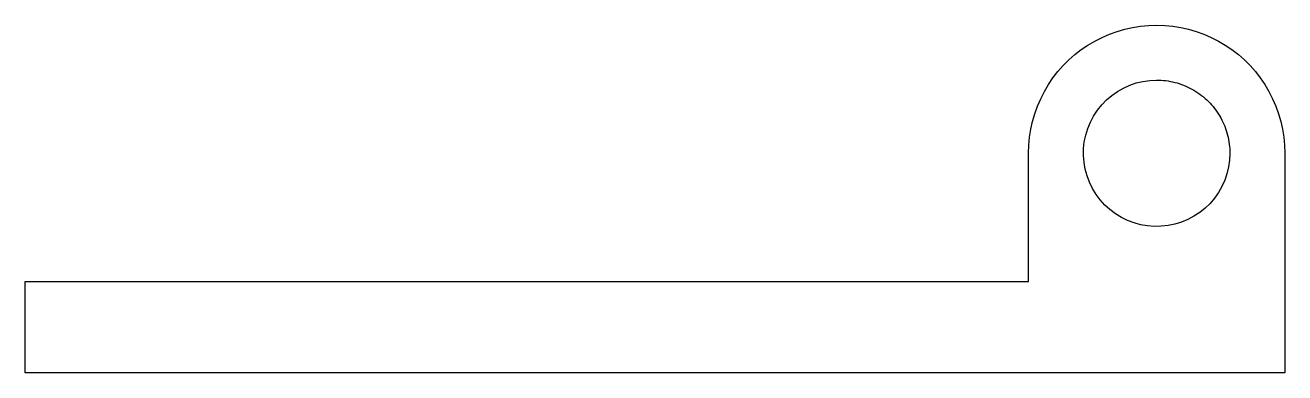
# Model space of a CAD drawing. Header units: metres. Extents: x -46.9 to 21.9, y 0 to 19.
import ezdxf

# ---------------------------------------------------------------- set-up
doc = ezdxf.new("R2010")
doc.units = ezdxf.units.M

msp = doc.modelspace()

# ---------------------------------------------------------------- linework, layer by layer
for points in [[(7.9, 12), (7.914, 12.44), (7.955, 12.877), (8.024, 13.312), (8.12, 13.741), (8.243, 14.163), (8.392, 14.577), (8.566, 14.98), (8.766, 15.372), (8.99, 15.751), (9.237, 16.114), (9.506, 16.462), (9.797, 16.792), (10.108, 17.103), (10.438, 17.394), (10.786, 17.663), (11.149, 17.91), (11.528, 18.134), (11.92, 18.334), (12.323, 18.508), (12.737, 18.657), (13.159, 18.78), (13.588, 18.876), (14.023, 18.945), (14.46, 18.986), (14.9, 19), (15.34, 18.986), (15.777, 18.945), (16.212, 18.876), (16.641, 18.78), (17.063, 18.657), (17.477, 18.508), (17.88, 18.334), (18.272, 18.134), (18.651, 17.91), (19.014, 17.663), (19.362, 17.394), (19.692, 17.103), (20.003, 16.792), (20.294, 16.462), (20.563, 16.114), (20.81, 15.751), (21.034, 15.372), (21.234, 14.98), (21.408, 14.577), (21.557, 14.163), (21.68, 13.741), (21.776, 13.312), (21.845, 12.877), (21.886, 12.44), (21.9, 12)], [(18.9, 12), (18.882, 11.624), (18.829, 11.25), (18.741, 10.884), (18.619, 10.528), (18.464, 10.184), (18.277, 9.857), (18.061, 9.548), (17.816, 9.262), (17.545, 9), (17.251, 8.764), (16.936, 8.557), (16.603, 8.381), (16.255, 8.236), (15.895, 8.126), (15.526, 8.049), (15.151, 8.008), (14.774, 8.002), (14.399, 8.032), (14.027, 8.096), (13.664, 8.196), (13.311, 8.329), (12.973, 8.495), (12.652, 8.692), (12.35, 8.918), (12.072, 9.172), (11.818, 9.45), (11.592, 9.752), (11.395, 10.073), (11.229, 10.411), (11.096, 10.764), (10.996, 11.127), (10.932, 11.499), (10.902, 11.874), (10.908, 12.251), (10.949, 12.626), (11.026, 12.995), (11.136, 13.355), (11.281, 13.703), (11.457, 14.036), (11.664, 14.351), (11.9, 14.645), (12.162, 14.916), (12.448, 15.161), (12.757, 15.377), (13.084, 15.564), (13.428, 15.719), (13.784, 15.841), (14.15, 15.929), (14.524, 15.982), (14.9, 16)], [(14.9, 16), (15.026, 15.998), (15.151, 15.992), (15.276, 15.982), (15.401, 15.968), (15.526, 15.951), (15.65, 15.929), (15.773, 15.904), (15.895, 15.874), (16.016, 15.841), (16.136, 15.804), (16.255, 15.764), (16.372, 15.719), (16.489, 15.671), (16.603, 15.619), (16.716, 15.564), (16.827, 15.505), (16.936, 15.443), (17.043, 15.377), (17.148, 15.308), (17.251, 15.236), (17.352, 15.161), (17.45, 15.082), (17.545, 15), (17.638, 14.916), (17.728, 14.828), (17.816, 14.738), (17.9, 14.645), (17.982, 14.55), (18.061, 14.452), (18.136, 14.351), (18.208, 14.248), (18.277, 14.143), (18.343, 14.036), (18.405, 13.927), (18.464, 13.816), (18.519, 13.703), (18.571, 13.589), (18.619, 13.472), (18.664, 13.355), (18.704, 13.236), (18.741, 13.116), (18.774, 12.995), (18.804, 12.873), (18.829, 12.75), (18.851, 12.626), (18.868, 12.501), (18.882, 12.376), (18.892, 12.251), (18.898, 12.126), (18.9, 12)], [(7.9, 5), (7.9, 5.14), (7.9, 5.28), (7.9, 5.42), (7.9, 5.56), (7.9, 5.7), (7.9, 5.84), (7.9, 5.98), (7.9, 6.12), (7.9, 6.26), (7.9, 6.4), (7.9, 6.54), (7.9, 6.68), (7.9, 6.82), (7.9, 6.96), (7.9, 7.1), (7.9, 7.24), (7.9, 7.38), (7.9, 7.52), (7.9, 7.66), (7.9, 7.8), (7.9, 7.94), (7.9, 8.08), (7.9, 8.22), (7.9, 8.36), (7.9, 8.5), (7.9, 8.64), (7.9, 8.78), (7.9, 8.92), (7.9, 9.06), (7.9, 9.2), (7.9, 9.34), (7.9, 9.48), (7.9, 9.62), (7.9, 9.76), (7.9, 9.9), (7.9, 10.04), (7.9, 10.18), (7.9, 10.32), (7.9, 10.46), (7.9, 10.6), (7.9, 10.74), (7.9, 10.88), (7.9, 11.02), (7.9, 11.16), (7.9, 11.3), (7.9, 11.44), (7.9, 11.58), (7.9, 11.72), (7.9, 11.86), (7.9, 12)], [(7.9, 5), (7.9, 5.14), (7.9, 5.28), (7.9, 5.42), (7.9, 5.56), (7.9, 5.7), (7.9, 5.84), (7.9, 5.98), (7.9, 6.12), (7.9, 6.26), (7.9, 6.4), (7.9, 6.54), (7.9, 6.68), (7.9, 6.82), (7.9, 6.96), (7.9, 7.1), (7.9, 7.24), (7.9, 7.38), (7.9, 7.52), (7.9, 7.66), (7.9, 7.8), (7.9, 7.94), (7.9, 8.08), (7.9, 8.22), (7.9, 8.36), (7.9, 8.5), (7.9, 8.64), (7.9, 8.78), (7.9, 8.92), (7.9, 9.06), (7.9, 9.2), (7.9, 9.34), (7.9, 9.48), (7.9, 9.62), (7.9, 9.76), (7.9, 9.9), (7.9, 10.04), (7.9, 10.18), (7.9, 10.32), (7.9, 10.46), (7.9, 10.6), (7.9, 10.74), (7.9, 10.88), (7.9, 11.02), (7.9, 11.16), (7.9, 11.3), (7.9, 11.44), (7.9, 11.58), (7.9, 11.72), (7.9, 11.86), (7.9, 12)], [(21.9, 12), (21.9, 11.76), (21.9, 11.52), (21.9, 11.28), (21.9, 11.04), (21.9, 10.8), (21.9, 10.56), (21.9, 10.32), (21.9, 10.08), (21.9, 9.84), (21.9, 9.6), (21.9, 9.36), (21.9, 9.12), (21.9, 8.88), (21.9, 8.64), (21.9, 8.4), (21.9, 8.16), (21.9, 7.92), (21.9, 7.68), (21.9, 7.44), (21.9, 7.2), (21.9, 6.96), (21.9, 6.72), (21.9, 6.48), (21.9, 6.24), (21.9, 6), (21.9, 5.76), (21.9, 5.52), (21.9, 5.28), (21.9, 5.04), (21.9, 4.8), (21.9, 4.56), (21.9, 4.32), (21.9, 4.08), (21.9, 3.84), (21.9, 3.6), (21.9, 3.36), (21.9, 3.12), (21.9, 2.88), (21.9, 2.64), (21.9, 2.4), (21.9, 2.16), (21.9, 1.92), (21.9, 1.68), (21.9, 1.44), (21.9, 1.2), (21.9, 0.96), (21.9, 0.72), (21.9, 0.48), (21.9, 0.24), (21.9, 0)], [(-46.9, 0), (-46.9, 0.1), (-46.9, 0.2), (-46.9, 0.3), (-46.9, 0.4), (-46.9, 0.5), (-46.9, 0.6), (-46.9, 0.7), (-46.9, 0.8), (-46.9, 0.9), (-46.9, 1), (-46.9, 1.1), (-46.9, 1.2), (-46.9, 1.3), (-46.9, 1.4), (-46.9, 1.5), (-46.9, 1.6), (-46.9, 1.7), (-46.9, 1.8), (-46.9, 1.9), (-46.9, 2), (-46.9, 2.1), (-46.9, 2.2), (-46.9, 2.3), (-46.9, 2.4), (-46.9, 2.5), (-46.9, 2.6), (-46.9, 2.7), (-46.9, 2.8), (-46.9, 2.9), (-46.9, 3), (-46.9, 3.1), (-46.9, 3.2), (-46.9, 3.3), (-46.9, 3.4), (-46.9, 3.5), (-46.9, 3.6), (-46.9, 3.7), (-46.9, 3.8), (-46.9, 3.9), (-46.9, 4), (-46.9, 4.1), (-46.9, 4.2), (-46.9, 4.3), (-46.9, 4.4), (-46.9, 4.5), (-46.9, 4.6), (-46.9, 4.7), (-46.9, 4.8), (-46.9, 4.9), (-46.9, 5)], [(-46.9, 5), (-45.804, 5), (-44.708, 5), (-43.612, 5), (-42.516, 5), (-41.42, 5), (-40.324, 5), (-39.228, 5), (-38.132, 5), (-37.036, 5), (-35.94, 5), (-34.844, 5), (-33.748, 5), (-32.652, 5), (-31.556, 5), (-30.46, 5), (-29.364, 5), (-28.268, 5), (-27.172, 5), (-26.076, 5), (-24.98, 5), (-23.884, 5), (-22.788, 5), (-21.692, 5), (-20.596, 5), (-19.5, 5), (-18.404, 5), (-17.308, 5), (-16.212, 5), (-15.116, 5), (-14.02, 5), (-12.924, 5), (-11.828, 5), (-10.732, 5), (-9.636, 5), (-8.54, 5), (-7.444, 5), (-6.348, 5), (-5.252, 5), (-4.156, 5), (-3.06, 5), (-1.964, 5), (-0.868, 5), (0.228, 5), (1.324, 5), (2.42, 5), (3.516, 5), (4.612, 5), (5.708, 5), (6.804, 5), (7.9, 5)], [(-20, 5), (-19.442, 5), (-18.884, 5), (-18.326, 5), (-17.768, 5), (-17.21, 5), (-16.652, 5), (-16.094, 5), (-15.536, 5), (-14.978, 5), (-14.42, 5), (-13.862, 5), (-13.304, 5), (-12.746, 5), (-12.188, 5), (-11.63, 5), (-11.072, 5), (-10.514, 5), (-9.956, 5), (-9.398, 5), (-8.84, 5), (-8.282, 5), (-7.724, 5), (-7.166, 5), (-6.608, 5), (-6.05, 5), (-5.492, 5), (-4.934, 5), (-4.376, 5), (-3.818, 5), (-3.26, 5), (-2.702, 5), (-2.144, 5), (-1.586, 5), (-1.028, 5), (-0.47, 5), (0.088, 5), (0.646, 5), (1.204, 5), (1.762, 5), (2.32, 5), (2.878, 5), (3.436, 5), (3.994, 5), (4.552, 5), (5.11, 5), (5.668, 5), (6.226, 5), (6.784, 5), (7.342, 5), (7.9, 5)], [(21.9, 0), (20.524, 0), (19.148, 0), (17.772, 0), (16.396, 0), (15.02, 0), (13.644, 0), (12.268, 0), (10.892, 0), (9.516, 0), (8.14, 0), (6.764, 0), (5.388, 0), (4.012, 0), (2.636, 0), (1.26, 0), (-0.116, 0), (-1.492, 0), (-2.868, 0), (-4.244, 0), (-5.62, 0), (-6.996, 0), (-8.372, 0), (-9.748, 0), (-11.124, 0), (-12.5, 0), (-13.876, 0), (-15.252, 0), (-16.628, 0), (-18.004, 0), (-19.38, 0), (-20.756, 0), (-22.132, 0), (-23.508, 0), (-24.884, 0), (-26.26, 0), (-27.636, 0), (-29.012, 0), (-30.388, 0), (-31.764, 0), (-33.14, 0), (-34.516, 0), (-35.892, 0), (-37.268, 0), (-38.644, 0), (-40.02, 0), (-41.396, 0), (-42.772, 0), (-44.148, 0), (-45.524, 0), (-46.9, 0)]]:
    msp.add_lwpolyline(points)

doc.saveas('drawing.dxf')
